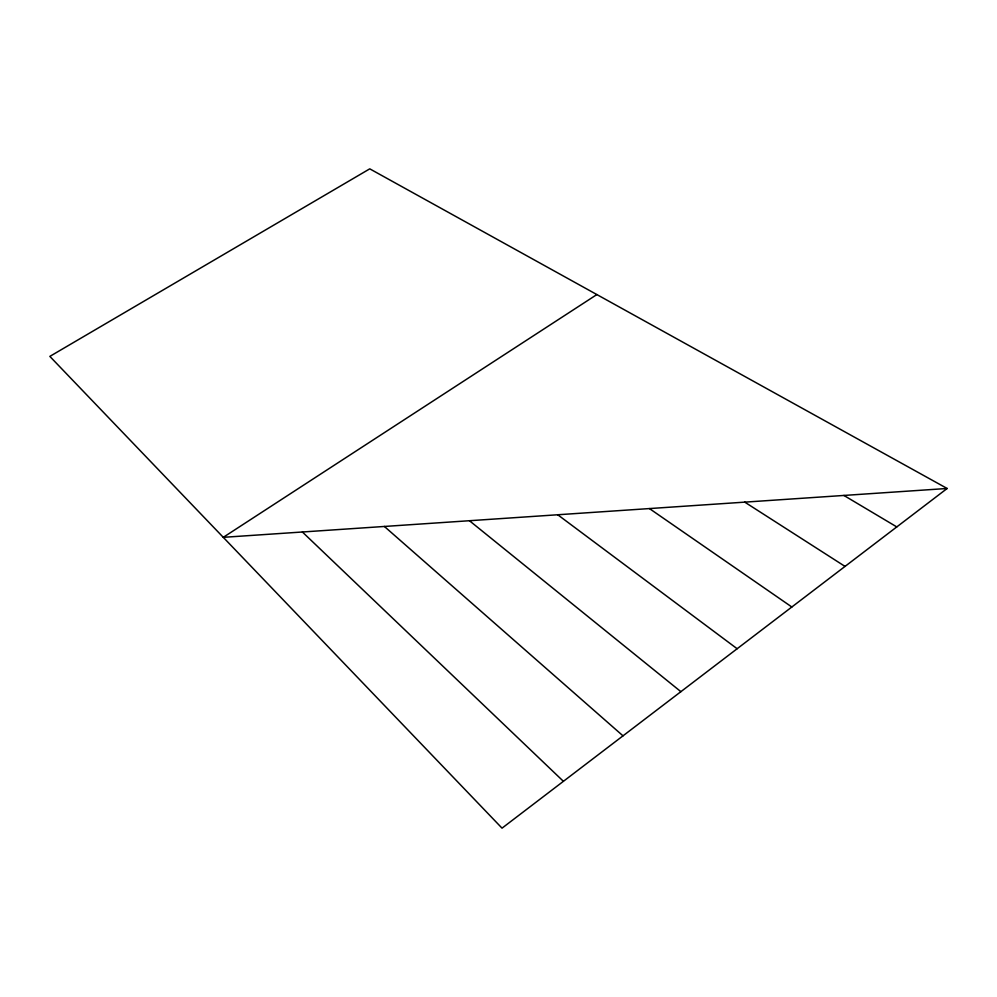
<?xml version="1.0" encoding="UTF-8"?>
<svg xmlns="http://www.w3.org/2000/svg" width="997" height="997" viewBox="0 0 997 997"><rect width="100%" height="100%" fill="white"/><g stroke="black" fill="none" stroke-linecap="round" stroke-linejoin="round"><path stroke-width="1.5" d="M947.15 488.48L502.027 828.158L49.85 356.39L369.762 168.842L947.15 488.48L223.278 537.333L596.867 294.564M843.911 495.447L896.777 526.915M744.759 502.139L845.032 566.408M649.433 508.57L791.842 606.999M557.734 514.764L737.144 648.735M469.437 520.721L680.889 691.669M384.393 526.466L623 735.836M302.39 531.999L563.405 781.312"/></g></svg>
